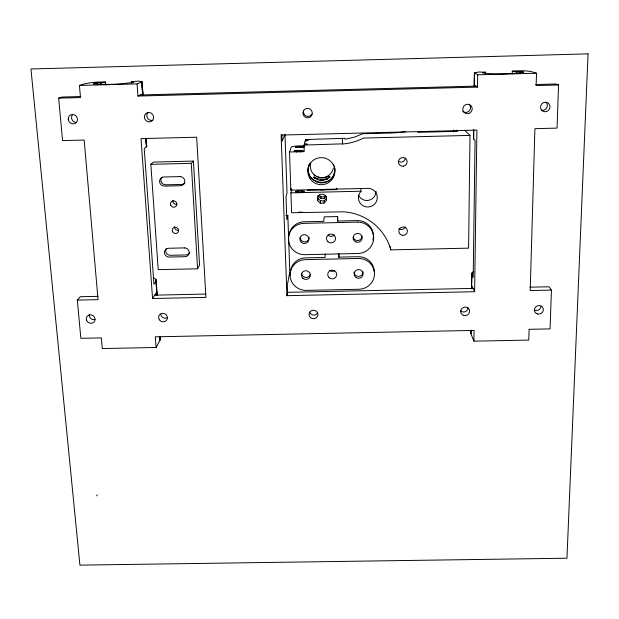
<?xml version="1.0" encoding="UTF-8"?>
<svg xmlns="http://www.w3.org/2000/svg" width="619" height="619" viewBox="0 0 619 619"><rect width="100%" height="100%" fill="white"/><g stroke="black" fill="none" stroke-linecap="round" stroke-linejoin="round"><path stroke-width="0.93" d="M338.763 253.674L338.755 257.133L358.239 256.707A15.746 15.297 -5.9 0 1 374.24 271.718M473.62 129.905L473.605 139.012L475.067 140.451L473.195 277.467L471.794 274.65L471.779 273.165L473.171 271.741M470.997 332.171L471.005 330.345L471.005 333.951L473.922 341.177L528.773 340.086L529.09 329.308L550.09 328.89L551.436 290.094L548.952 286.79L529.864 287.193M473.612 129.944L473.605 139.012L473.69 129.588M288.818 236.164A15.862 15.552 10.9 0 1 304.146 221.803L323.783 221.354L324.108 216.867L337.626 216.557L337.595 221.037L357.264 220.581A15.901 15.583 -9.3 0 1 372.932 239.924M453.557 131.862L453.572 129.944M474.316 85.252L474.448 72.833L477.682 74.806L477.512 87.101L474.316 85.252L474.448 72.833L478.75 72.005L485.412 72.183L485.381 74.094L485.412 72.183L482.65 72.856C496.051 74.651 510.002 73.916 523.457 72.377L523.813 72.044L522.738 71.734L512.284 71.2L512.223 74.071M464.645 130.145L469.991 135.399L468.598 248.157L390.79 249.883L390.233 247.801A52.955 51.594 -1.3 0 0 343.762 211.806L291.595 212.766L290.915 192.88L291.82 189.414M336.767 188.153L336.744 189.592L307.45 190.288M471.485 288.949L471.779 273.165L471.577 288.392M471.005 333.951L471.059 330.113M474.262 86.304L474.448 72.833M473.922 341.177L474.069 330.414L155.323 336.821L156.096 347.476L102.282 348.543L101.361 337.912L80.841 338.322L77.313 300.099L80.331 296.718L98.057 296.346M474.618 291.711L476.901 130.129L281.119 135.074L286.922 295.673L474.618 291.711L471.531 285.158L471.794 274.65M334.368 166.72C338.028 190.335 300.555 185.267 309.732 163.671M516.71 73.22L516.757 71.301L516.579 73.212M520.277 73.406L520.324 71.487L520.177 73.398M512.284 71.2C520.331 70.574 528.874 70.156 536.511 73.235L536.155 85.554L558.547 84.965L557.046 128.11L534.909 128.667L530.212 290.543L551.436 290.094M313.315 179.82L316.719 182.063L320.549 182.922A13.425 13.401 30.5 0 0 334.84 167.958M325.269 253.976L325.076 257.434L305.624 257.868A15.715 15.266 7.7 0 0 290.551 275.13M324.008 203.109L326.546 200.479L326.453 196.827L323.783 194.304L320.1 194.397L317.57 197.035L317.671 200.688L320.333 203.194L324.008 203.109L324.194 200.78L326.693 198.173M318.189 195.999L320.797 198.459L324.379 198.374L324.511 196.726L325.733 195.449M320.333 203.194L320.565 200.866L317.926 198.382L317.849 195.681M320.797 198.459L320.952 196.811L319.141 195.093M317.671 200.688L317.926 198.382M329.633 176.655C325.315 180.779 317.485 179.177 314.135 177.336M312.347 178.968L313.454 179.936M160.166 336.488L160.027 340.179L156.096 347.476M286.922 295.673L287.533 292.33L287.278 285.32L289.808 271.826L287.827 215.505L285.908 215.544M152.56 298.513L141.016 138.617L196.664 137.209L205.934 297.383L152.56 298.513L156.622 292.176L156.158 279.981L155.052 278.62L153.427 277.846M287.827 215.505L286.829 219.544L286.017 196.734L287.038 193.105L284.972 134.4L282.094 141.14L281.854 134.478M311.473 178.024L312.479 179.1M360.769 188.633L361.07 191.209A9.463 9.331 -23.5 0 0 363.531 206.011A9.463 9.331 -23.5 0 0 377.141 199.248A9.463 9.331 -23.5 0 0 366.788 188.369L290.822 190.203L289.522 151.995L304.208 151.632L304.045 144.916L307.473 144.142L304.401 143.538L305.012 141.163L308.339 140.42L305.422 139.561L344.976 138.3L345.023 139.229L355.043 136.961L362.556 133.735L388.19 133.085A21.325 2.375 -1.2 0 0 405.778 131.537M290.822 190.203L291.278 188.493M308.974 164.77C307.202 169.126 308.192 175.363 311.581 178.171M289.522 151.995L291.162 147.214A9.215 1.145 -1.7 0 1 304.161 145.844M155.856 281.459L153.945 284.322L144.242 148.722L146.695 146.432L146.154 138.818M96.696 495.85L97.229 494.774M329.641 176.972L326.375 179.464L322.05 180.454M197.577 268.793L199.558 265.141L193.414 161.087L153.543 162.07L150.843 164.321L158.224 269.652L197.577 268.793L191.286 163.331L193.414 161.087M156.158 279.981L156.622 292.176L156.158 279.981L157.249 295.302M313.926 177.235L313.5 177.467L314.212 177.003L314.367 177.591L314.212 177.003M324.379 198.374L326.236 196.44M329.656 176.701L329.811 176.887M314.963 178.179C313.152 177.483 320.487 181.607 321.911 180.462M143.051 95.047L142.107 81.723L137.07 83.89L137.944 96.053L142.757 93.918L142.107 81.723L138.524 81.112L131.661 81.646L131.801 83.565M77.313 300.099L98.042 299.658L84.176 140.049L62.573 140.598L58.65 98.142L62.062 97.036L80.849 96.541M314.367 177.591L314.947 177.475M58.65 98.142L80.493 97.57L79.433 85.43C87.766 82.482 96.773 81.708 105.547 82.087L105.772 84.958M314.854 178.086L313.5 177.467M298.234 190.876L295.557 191.364L295.41 191.967L301.577 192.246L304.262 191.758L304.37 191.155L298.234 190.876L298.296 192.757M296.927 150.378L294.218 150.773L294.071 151.253L300.3 151.431L303.008 151.028L303.132 150.556L296.927 150.378L296.988 152.266M326.375 179.464L327.242 179.348L326.561 179.363M326.445 178.458L327.312 178.349L326.639 178.365M320.611 180.508L323.466 180.439M79.433 85.43L137.07 83.89M477.682 74.806L536.511 73.235M140.366 94.97L475.841 86.118M535.628 84.54L555.847 84.006L558.547 84.965M137.944 96.053L477.512 87.101M417.794 132.342L457.665 131.329L456.497 130.114M469.991 135.399L363.345 138.076L360.606 139.461A56.546 55.416 -83.7 0 1 345.108 143.77L304.014 145.063M150.843 164.321L191.286 163.331M320.565 189.855L324.163 189.77M290.915 192.88L361.07 191.209M320.952 196.811L324.511 196.726M320.565 200.866L324.194 200.78M298.551 212.185L302.204 212.108M154.688 295.147L205.554 294.064M287.533 292.33L473.071 288.4M328.828 177.196L329.556 177.258L329.153 177.003M131.661 81.646L133.828 82.18C120.55 84.478 106.731 84.826 93.283 83.867L94.583 83.178L105.547 82.087L105.563 84.014M328.89 177.746L329.525 177.839M329.323 177.104L328.929 177.135M329.648 176.841L330.097 177.073M314.15 177.452L314.63 177.877M334.028 165.466L333.564 164.259M390.055 246.408L390.79 249.883M145.805 138.339L146.695 146.432L145.952 138.223M160.135 336.597L160.298 338.4M142.757 93.918L141.712 82.134L142.556 94.018M97.384 84.726L97.229 82.799L97.307 84.718M101.121 84.346L100.967 82.428L101.013 84.331M156.8 291.851L157.071 295.696M145.713 138.532L146.332 147.206M159.756 336.38L160.027 340.179L159.834 336.574M300.61 150.285L300.672 152.173M301.879 190.791L301.933 192.664M305.422 139.561L305.477 141.372M342.361 138.509L342.485 144.103M338.81 253.821L338.887 257.566M337.626 216.557L337.734 221.331M468.103 307.736A4.441 4.217 -19.2 0 1 460.528 310.885M95.017 319.505A4.426 4.109 30 0 1 89.252 314.491M152.831 120.334A4.735 4.519 54.4 0 1 147.864 112.658M312.061 114.058A4.689 4.619 82.1 0 1 303.496 110.724M317.64 312.959A4.387 4.217 4.8 0 1 309.585 312.108M76.47 122.461A4.766 4.457 51.6 0 1 72.539 114.608M167.455 317.601A4.403 4.155 25.4 0 1 160.685 314.096M546.151 102.328A4.828 4.557 -49.9 0 1 541.393 110.337M540.998 306.227A4.488 4.194 -25.1 0 1 534.236 310.042M469.264 104.325A4.774 4.588 -53.7 0 1 469.187 110.979A4.774 4.588 -53.7 0 1 462.61 111.149M333.285 168.175A11.568 11.552 44.6 0 1 319.373 177.444A11.568 11.552 44.6 0 1 310.738 163.114M320.673 179.951A14.454 14.345 7.1 0 1 322.089 179.85M328.465 176.013A13.03 13.007 52.4 0 1 316.232 176.307M315.125 175.68A13.03 13.007 52.4 0 1 314.081 174.953M405.344 158.046A4.287 4.209 -45.6 0 1 398.76 161.451M405.29 227.011A4.194 4.085 -23.1 0 1 398.86 228.666M376.05 191.24A9.153 9.037 -26.1 0 1 358.54 195.117M309.121 237.332A4.495 4.41 10.9 0 1 304.765 241.836A4.495 4.41 10.9 0 1 300.145 237.534M334.415 235.027A4.403 4.325 0.5 0 1 328.194 235.166M362.03 236.133A4.503 4.418 -9.3 0 1 353.201 237.479M310.428 274.225A4.449 4.325 7.7 0 1 301.654 273.296M334.693 270.766A4.364 4.248 0.8 0 1 329.416 270.209M362.958 271.965A4.465 4.333 -5.9 0 1 358.571 276.391A4.465 4.333 -5.9 0 1 354.037 272.159M166.109 248.838A4.511 4.31 32.4 0 0 170.395 255.299L186.079 254.951A4.511 4.318 31.2 0 0 189.793 252.684M161.977 177.166A4.627 4.441 44 0 0 165.699 184.818L181.677 184.439A4.627 4.449 43.8 0 0 184.795 183.038M177.026 204.255A3.219 3.087 40 0 1 172.91 200.502M178.69 230.206A3.188 3.056 35.4 0 1 174.604 226.5M588.05 53.861L566.958 558.214L79.928 565.139L30.95 68.988L588.05 53.861M304.115 146.672L303.999 147.121L301.36 147.508L295.302 147.337L295.441 146.889L298.072 146.51L304.115 146.672M179.959 176.593L163.834 176.98A4.666 4.472 43.8 0 0 159.578 181.653A4.666 4.472 43.8 0 0 164.445 186.102L180.531 185.723A4.658 4.48 43.6 0 0 184.81 181.042A4.658 4.48 43.6 0 0 179.959 176.593M357.387 222.12L303.898 223.351A15.978 15.661 10.8 0 0 288.431 239.375A15.978 15.661 10.8 0 0 304.865 254.68L357.921 253.504A16.017 15.692 -9.1 0 0 373.667 237.448A16.017 15.692 -9.1 0 0 357.387 222.12M184.439 247.91L168.608 248.265A4.55 4.333 32.2 0 0 164.43 252.761A4.55 4.333 32.2 0 0 169.196 257.055L184.988 256.707A4.542 4.348 31 0 0 189.197 252.212A4.542 4.348 31 0 0 184.439 247.91M358.37 258.479L305.384 259.647A15.823 15.367 7.7 0 0 290.056 275.362A15.823 15.367 7.7 0 0 306.335 290.388L358.888 289.274A15.862 15.398 -5.7 0 0 374.487 273.536A15.862 15.398 -5.7 0 0 358.37 258.479M144.397 117.316A4.79 4.565 54.1 0 0 151.632 121.223A4.79 4.565 54.1 0 0 151.067 113.06A4.79 4.565 54.1 0 0 144.397 117.316M463.933 315.512A4.495 4.263 -19 0 0 469.473 310.158A4.495 4.263 -19 0 0 462.022 308.378A4.495 4.263 -19 0 0 463.933 315.512M303.496 110.84A4.743 4.673 81.7 0 0 307.744 117.842A4.743 4.673 81.7 0 0 311.589 110.631A4.743 4.673 81.7 0 0 303.496 110.84M86.544 320.247A4.48 4.155 29.8 0 0 94.049 321.996A4.48 4.155 29.8 0 0 91.457 314.955A4.48 4.155 29.8 0 0 86.544 320.247M68.222 119.281A4.82 4.511 51.4 0 0 75.51 123.181A4.82 4.511 51.4 0 0 74.783 115.033A4.82 4.511 51.4 0 0 68.222 119.281M546.345 111.552A4.89 4.619 -49.6 0 0 548.72 103.512A4.89 4.619 -49.6 0 0 540.735 105.849A4.89 4.619 -49.6 0 0 546.345 111.552M468.66 113.548A4.828 4.643 -53.4 0 0 470.873 105.524A4.828 4.643 -53.4 0 0 462.966 107.861A4.828 4.643 -53.4 0 0 468.66 113.548M537.586 314.003A4.542 4.24 -24.9 0 0 543.25 308.633A4.542 4.24 -24.9 0 0 535.806 306.854A4.542 4.24 -24.9 0 0 537.586 314.003M159.338 319.768A4.457 4.194 25.2 0 0 166.96 319.621A4.457 4.194 25.2 0 0 162.712 313.33A4.457 4.194 25.2 0 0 159.338 319.768M310.436 317.547A4.434 4.263 4.8 0 0 317.795 315.497A4.434 4.263 4.8 0 0 312.224 310.374A4.434 4.263 4.8 0 0 310.436 317.547M309.995 178.558A13.556 13.533 26.1 0 0 333.44 177.297A13.556 13.533 26.1 0 0 320.588 157.652A13.556 13.533 26.1 0 0 309.995 178.558M403.627 166.155A4.403 4.318 -44 0 0 406.033 158.959A4.403 4.318 -44 0 0 398.628 160.592A4.403 4.318 -44 0 0 403.627 166.155M402.443 235.336A4.302 4.186 -22.1 0 0 407.101 229.579A4.302 4.186 -22.1 0 0 399.766 228.589A4.302 4.186 -22.1 0 0 402.443 235.336M327.869 241.681A4.526 4.441 0.8 0 0 335.405 239.53A4.526 4.441 0.8 0 0 329.734 234.206A4.526 4.441 0.8 0 0 327.869 241.681M301.283 242.277A4.526 4.434 10.8 0 0 308.788 240.126A4.526 4.434 10.8 0 0 303.086 234.81A4.526 4.434 10.8 0 0 301.283 242.277M355.453 241.774A4.534 4.441 -9.1 0 0 362.192 237.773A4.534 4.441 -9.1 0 0 355.329 234.067A4.534 4.441 -9.1 0 0 355.453 241.774M329.13 277.652A4.488 4.356 0.9 0 0 336.589 275.548A4.488 4.356 0.9 0 0 330.972 270.317A4.488 4.356 0.9 0 0 329.13 277.652M302.792 278.217A4.48 4.356 7.7 0 0 310.227 276.113A4.48 4.356 7.7 0 0 304.579 270.89A4.48 4.356 7.7 0 0 302.792 278.217M356.443 277.761A4.495 4.364 -5.7 0 0 363.121 273.846A4.495 4.364 -5.7 0 0 356.327 270.201A4.495 4.364 -5.7 0 0 356.443 277.761M172.353 231.258A3.234 3.095 35.1 0 0 177.761 232.551A3.234 3.095 35.1 0 0 175.997 227.328A3.234 3.095 35.1 0 0 172.353 231.258M170.62 204.928A3.265 3.126 39.6 0 0 176.075 206.235A3.265 3.126 39.6 0 0 174.295 200.943A3.265 3.126 39.6 0 0 170.62 204.928"/></g></svg>
